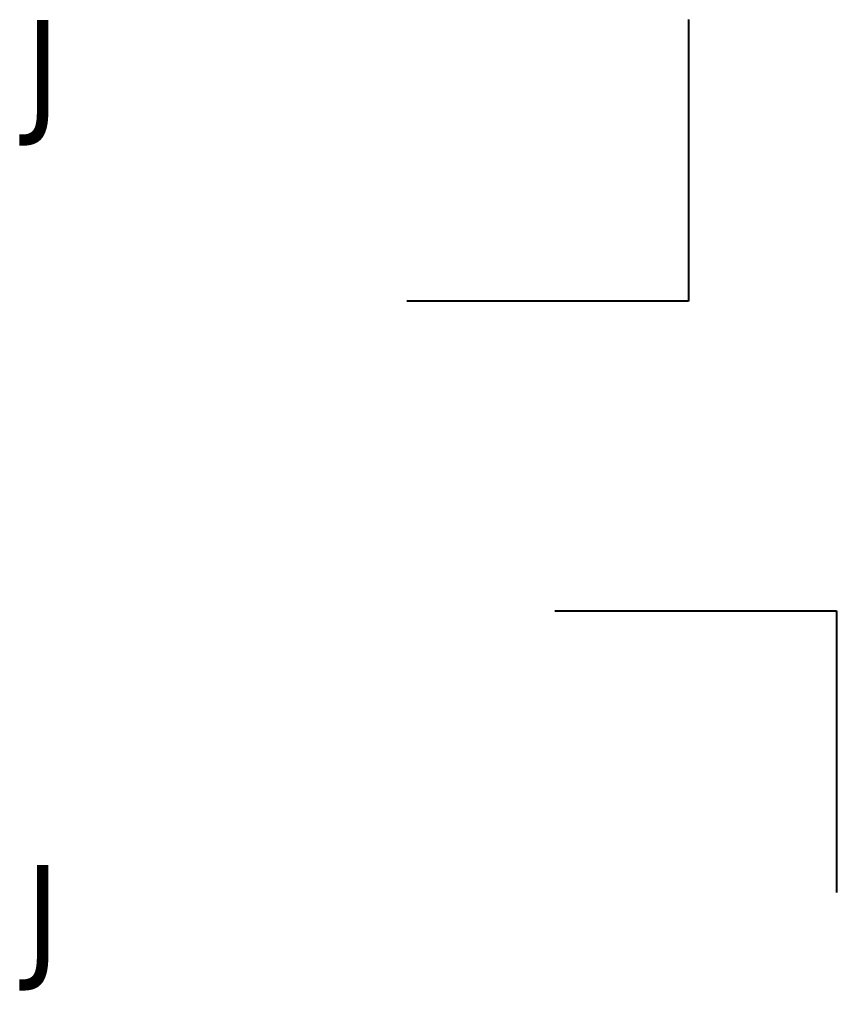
# Model space of a CAD drawing. Header units: millimetres. Extents: x -20000 to 230000, y -17405 to 24510.
# Drawn here: x 95445 to 95735, y -5421.3 to -5076.5 of the extents above; entities that cross this region are included whole.
import ezdxf
from ezdxf.enums import TextEntityAlignment as Align

# ---------------------------------------------------------------- set-up
doc = ezdxf.new("R2010")
doc.units = ezdxf.units.MM
doc.linetypes.add('POINTILLE', pattern=[6.35, 0, -6.35])
doc.layers.get('0').update_dxf_attribs({"lineweight": 13})
doc.layers.get('Defpoints').update_dxf_attribs({"true_color": 0xc2a584})
doc.layers.add('0 - 1 (validé)', color=3, linetype='Continuous', lineweight=13)
doc.layers.add('1 - Texte', color=7, linetype='Continuous', lineweight=13)
doc.layers.add('Intouchable', color=252, linetype='Continuous', lineweight=13, plot=False)
doc.layers.add('Non visible', color=163, linetype='Continuous', lineweight=25, plot=False)
doc.styles.get("Standard").update_dxf_attribs({"font": 'ARIALUNI.TTF'})
doc.styles.add('Texte Poralu', font='tahomabd.ttf')

# ---------------------------------------------------------------- blocks, each defined once
blk = doc.blocks.new('Cadre Coupe_Elev')
at = {"color": 7}
blk.add_attdef('REPERE_1', text='', height=300, dxfattribs=at).set_placement((1000, 9000), align=Align.MIDDLE_CENTER)
at = {"layer": '1 - Texte', "color": 7}
for tag, p in [('DEFINITION1', (5000, 1200)), ('DEFINITION2', (5000, 800))]:
    blk.add_attdef(tag, text='', height=250, dxfattribs=at).set_placement(p, align=Align.MIDDLE_CENTER)
at = {"layer": 'Non visible', "style": 'Texte Poralu'}
for p in [(5447.12, 4905.8), (5447.12, 4605.8)]:
    blk.add_attdef('REPERE_2', text='', height=35, dxfattribs=at).set_placement(p, align=Align.MIDDLE_LEFT)
blk = doc.blocks.new('Cadre centrage dessin')
at = {"layer": 'Defpoints'}
for p, q in [((682.5, -806.5), (682.5, -906.5)), ((682.5, -906.5), (582.5, -906.5)), ((635, -1016.5), (735, -1016.5)), ((735, -1016.5), (735, -1116.5))]:
    blk.add_line(p, q, dxfattribs=at)
at = {"layer": 'Defpoints', "linetype": 'POINTILLE', "ltscale": 2}
blk.add_line((682.5, -906.5), (682.5, -906.5), dxfattribs=at)
blk.add_line((682.5, -906.5), (682.5, -906.5), dxfattribs=at)

msp = doc.modelspace()

# ---------------------------------------------------------------- block references
at = {"layer": '0 - 1 (validé)'}
ref = msp.add_blockref('Cadre Coupe_Elev', (90000, -10000), dxfattribs=at)
ref.add_attrib('REPERE_2', 'J', dxfattribs={"layer": 'Non visible', "height": 35, "style": 'Texte Poralu'}).set_placement((95447.12, -5094.2), align=Align.MIDDLE_LEFT)
ref.add_attrib('REPERE_2', 'J', dxfattribs={"layer": 'Non visible', "height": 35, "style": 'Texte Poralu'}).set_placement((95447.12, -5394.2), align=Align.MIDDLE_LEFT)
at = {"layer": 'Intouchable'}
msp.add_blockref('Cadre centrage dessin', (95000, -4270), dxfattribs=at)

doc.saveas('drawing.dxf')
